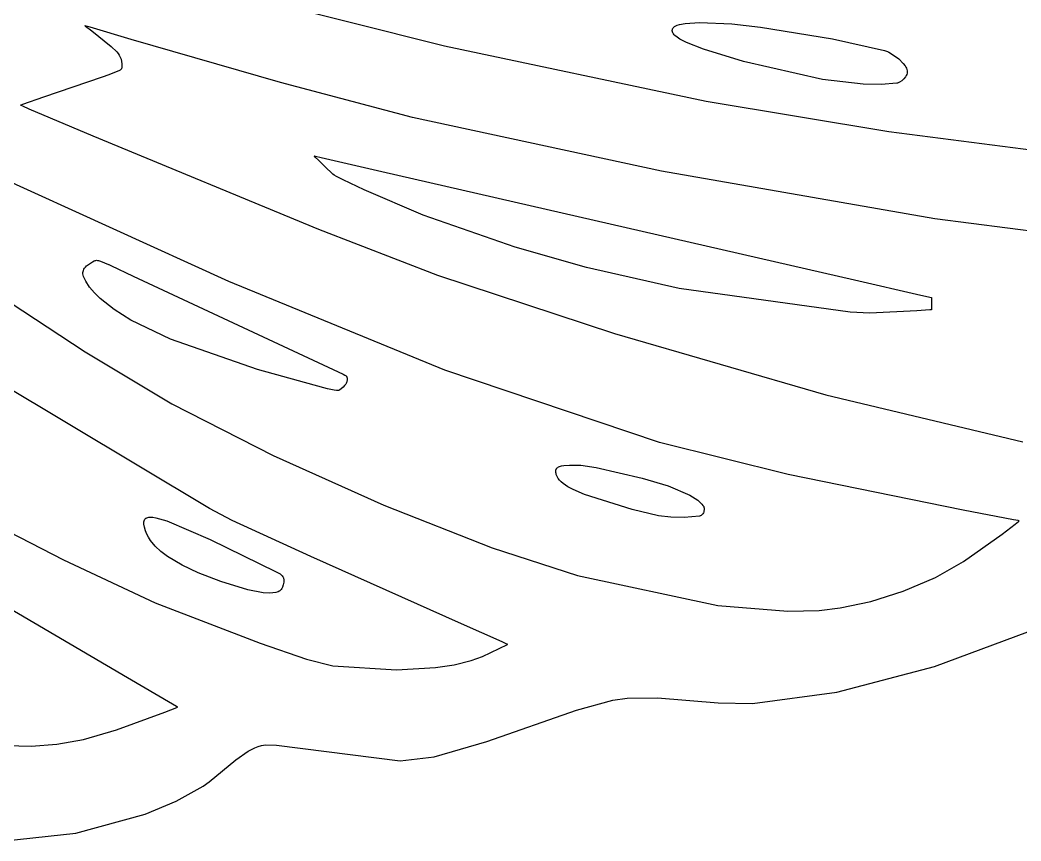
# Model space of a CAD drawing. Extents: x -12.8 to 12.7, y -1.7 to 5.4.
# Drawn here: x 6.542 to 9.144, y 1.368 to 3.5 of the extents above; entities that cross this region are included whole.
import ezdxf

# ---------------------------------------------------------------- set-up
doc = ezdxf.new("R2010")
doc.units = 0

msp = doc.modelspace()

# ---------------------------------------------------------------- linework, layer by layer
at = {"layer": 'Layer 1', "color": 7, "linetype": 'CONTINUOUS'}
for p, q in [((6.850375, 3.633496), (7.645671, 3.433274)), ((8.245432, 3.48459), (8.250402, 3.486932)), ((8.250402, 3.486932), (8.256401, 3.488896)), ((8.256401, 3.488896), (8.271087, 3.491786)), ((8.271087, 3.491786), (8.308422, 3.49409)), ((8.308422, 3.49409), (8.392682, 3.490232)), ((8.392682, 3.490232), (8.466844, 3.481924)), ((6.710355, 3.48587), (6.710354, 3.48587)), ((6.710354, 3.48587), (6.710354, 3.48587)), ((6.710354, 3.48587), (6.710354, 3.48587)), ((6.710354, 3.48587), (6.710354, 3.48587)), ((6.710354, 3.48587), (6.710354, 3.48587)), ((6.710354, 3.48587), (6.710354, 3.48587)), ((6.710354, 3.48587), (6.710355, 3.48587)), ((6.710435, 3.485846), (6.710355, 3.48587)), ((6.710355, 3.48587), (6.710355, 3.48587)), ((6.710355, 3.48587), (6.710357, 3.485868)), ((6.710357, 3.485868), (6.710364, 3.485863)), ((6.710364, 3.485863), (6.710395, 3.485841)), ((6.710395, 3.485841), (6.71072, 3.485604)), ((6.710973, 3.485686), (6.710435, 3.485846)), ((6.71072, 3.485604), (6.712285, 3.484456)), ((6.713528, 3.484928), (6.710973, 3.485686)), ((6.712285, 3.484456), (6.728283, 3.472517)), ((6.72428, 3.48174), (6.713528, 3.484928)), ((6.830955, 3.450309), (6.72428, 3.48174)), ((6.728283, 3.472517), (6.779092, 3.431956)), ((8.237567, 3.47306), (8.23758, 3.47407)), ((8.237647, 3.472021), (8.237567, 3.47306)), ((8.23758, 3.47407), (8.237683, 3.475049)), ((8.238089, 3.469848), (8.237647, 3.472021)), ((8.237683, 3.475049), (8.237876, 3.475998)), ((8.237876, 3.475998), (8.238156, 3.476918)), ((8.238918, 3.467549), (8.238089, 3.469848)), ((8.238156, 3.476918), (8.238522, 3.47781)), ((8.238522, 3.47781), (8.238973, 3.478672)), ((8.239894, 3.465578), (8.238918, 3.467549)), ((8.238973, 3.478672), (8.240121, 3.480313)), ((8.240573, 3.464475), (8.239894, 3.465578)), ((8.240121, 3.480313), (8.241589, 3.481844)), ((8.24227, 3.462261), (8.240573, 3.464475)), ((8.241589, 3.481844), (8.243363, 3.483269)), ((8.244398, 3.46004), (8.24227, 3.462261)), ((8.243363, 3.483269), (8.245432, 3.48459)), ((8.466844, 3.481924), (8.65361, 3.451726)), ((7.218731, 3.338532), (6.830955, 3.450309)), ((8.249855, 3.455579), (8.244398, 3.46004)), ((8.256764, 3.451105), (8.249855, 3.455579)), ((8.274206, 3.442164), (8.256764, 3.451105)), ((8.318487, 3.424671), (8.274206, 3.442164)), ((8.65361, 3.451726), (8.789138, 3.421434)), ((6.779092, 3.431956), (6.79399, 3.417777)), ((6.79399, 3.417777), (6.797017, 3.413825)), ((6.797017, 3.413825), (6.79986, 3.409278)), ((6.79986, 3.409278), (6.802394, 3.404208)), ((7.645671, 3.433274), (8.325277, 3.289783)), ((8.422482, 3.392475), (8.318487, 3.424671)), ((8.789138, 3.421434), (8.796596, 3.418698)), ((8.796596, 3.418698), (8.800694, 3.416696)), ((8.800694, 3.416696), (8.812666, 3.409402)), ((8.812666, 3.409402), (8.826021, 3.399481)), ((6.802394, 3.404208), (6.804496, 3.39869)), ((6.804496, 3.39869), (6.80604, 3.392796)), ((6.80604, 3.392796), (6.806901, 3.386599)), ((6.806901, 3.386599), (6.806955, 3.380173)), ((8.628353, 3.346273), (8.422482, 3.392475)), ((8.826021, 3.399481), (8.838095, 3.387745)), ((8.838095, 3.387745), (8.842819, 3.381451)), ((6.773042, 3.358243), (6.75588, 3.352337)), ((6.774609, 3.358782), (6.773042, 3.358243)), ((6.774929, 3.358892), (6.774609, 3.358782)), ((6.774959, 3.358902), (6.774929, 3.358892)), ((6.774966, 3.358905), (6.774959, 3.358902)), ((6.774968, 3.358905), (6.774966, 3.358905)), ((6.774969, 3.358906), (6.774968, 3.358906)), ((6.774968, 3.358906), (6.774968, 3.358905)), ((6.774968, 3.358905), (6.774968, 3.358905)), ((6.799048, 3.368075), (6.774969, 3.358906)), ((6.802312, 3.369972), (6.799048, 3.368075)), ((6.803516, 3.370898), (6.802312, 3.369972)), ((6.804476, 3.371833), (6.803516, 3.370898)), ((6.805222, 3.372796), (6.804476, 3.371833)), ((6.805786, 3.373803), (6.805222, 3.372796)), ((6.806198, 3.374874), (6.805786, 3.373803)), ((6.806488, 3.376027), (6.806198, 3.374874)), ((6.806955, 3.380173), (6.806488, 3.376027)), ((8.842819, 3.381451), (8.844707, 3.378241)), ((8.844707, 3.378241), (8.846223, 3.375007)), ((8.846835, 3.359057), (8.845473, 3.356154)), ((8.846223, 3.375007), (8.847327, 3.371762)), ((8.847743, 3.362081), (8.846835, 3.359057)), ((8.847327, 3.371762), (8.847976, 3.368517)), ((8.848129, 3.365286), (8.847743, 3.362081)), ((8.847976, 3.368517), (8.848129, 3.365286)), ((6.75588, 3.352337), (6.603107, 3.299763)), ((7.562308, 3.247342), (7.218731, 3.338532)), ((8.733656, 3.333736), (8.628353, 3.346273)), ((8.780669, 3.332816), (8.733656, 3.333736)), ((8.821551, 3.336492), (8.780669, 3.332816)), ((8.823146, 3.336857), (8.821551, 3.336492)), ((8.824826, 3.337426), (8.823146, 3.336857)), ((8.828368, 3.339118), (8.824826, 3.337426)), ((8.833934, 3.342889), (8.828368, 3.339118)), ((8.839226, 3.347742), (8.833934, 3.342889)), ((8.843706, 3.353267), (8.839226, 3.347742)), ((8.845473, 3.356154), (8.843706, 3.353267)), ((6.54353, 3.279261), (6.543528, 3.27926)), ((6.543528, 3.27926), (6.543528, 3.27926)), ((6.543528, 3.27926), (6.543528, 3.27926)), ((6.543528, 3.27926), (6.543528, 3.27926)), ((6.543528, 3.27926), (6.543528, 3.27926)), ((6.543528, 3.27926), (6.543528, 3.27926)), ((6.543528, 3.27926), (6.543529, 3.279259)), ((6.543529, 3.279259), (6.543534, 3.279257)), ((6.543589, 3.279281), (6.54353, 3.279261)), ((6.543534, 3.279257), (6.543552, 3.279249)), ((6.543552, 3.279249), (6.543627, 3.279217)), ((6.543946, 3.279404), (6.543589, 3.279281)), ((6.543627, 3.279217), (6.544426, 3.278876)), ((6.54839, 3.280933), (6.543946, 3.279404)), ((6.544426, 3.278876), (6.54836, 3.277195)), ((6.603107, 3.299763), (6.54839, 3.280933)), ((8.325277, 3.289783), (8.800361, 3.21075)), ((6.54836, 3.277195), (6.565113, 3.270048)), ((6.565113, 3.270048), (6.731153, 3.199678)), ((8.209224, 3.10751), (7.562308, 3.247342)), ((7.08472, 2.820876), (6.204572, 3.221583)), ((8.800361, 3.21075), (9.363765, 3.137738)), ((6.731153, 3.199678), (7.318033, 2.956916)), ((7.306583, 3.147583), (7.306583, 3.147583)), ((7.306583, 3.147583), (7.306583, 3.147583)), ((7.306583, 3.147583), (7.306584, 3.147582)), ((7.306583, 3.147582), (7.306583, 3.147583)), ((7.306583, 3.147583), (7.306583, 3.147583)), ((7.306583, 3.147583), (7.306583, 3.147583)), ((7.306583, 3.147583), (7.306583, 3.147583)), ((7.306583, 3.147583), (7.306583, 3.147583)), ((7.306583, 3.147583), (7.306583, 3.147583)), ((7.306586, 3.147579), (7.306583, 3.147582)), ((7.306583, 3.147582), (7.306583, 3.147582)), ((7.306584, 3.147582), (7.306588, 3.147581)), ((7.306595, 3.14757), (7.306586, 3.147579)), ((7.306588, 3.147581), (7.306605, 3.147577)), ((7.306632, 3.14753), (7.306595, 3.14757)), ((7.306605, 3.147577), (7.306676, 3.147561)), ((7.306777, 3.147375), (7.306632, 3.14753)), ((7.306676, 3.147561), (7.306961, 3.147496)), ((7.307349, 3.14677), (7.306777, 3.147375)), ((7.306961, 3.147496), (7.309981, 3.146803)), ((7.309545, 3.144468), (7.307349, 3.14677)), ((7.317584, 3.136195), (7.309545, 3.144468)), ((7.309981, 3.146803), (7.324687, 3.143427)), ((7.334379, 3.119551), (7.317584, 3.136195)), ((7.324687, 3.143427), (7.482815, 3.107126)), ((7.354989, 3.100389), (7.334379, 3.119551)), ((7.358519, 3.09769), (7.354989, 3.100389)), ((7.364248, 3.094168), (7.358519, 3.09769)), ((7.482815, 3.107126), (8.711393, 2.825088)), ((8.919745, 2.984272), (8.209224, 3.10751)), ((7.38175, 3.084882), (7.364248, 3.094168)), ((7.436557, 3.059167), (7.38175, 3.084882)), ((7.590372, 2.99372), (7.436557, 3.059167)), ((7.829448, 2.910541), (7.590372, 2.99372)), ((9.593803, 2.896436), (8.919745, 2.984272)), ((7.318033, 2.956916), (7.627514, 2.837592)), ((6.297322, 2.909359), (6.711619, 2.638358)), ((8.014814, 2.857825), (7.829448, 2.910541)), ((6.715095, 2.861511), (6.722287, 2.867214)), ((6.722287, 2.867214), (6.730795, 2.872603)), ((6.730795, 2.872603), (6.735058, 2.874767)), ((6.735058, 2.874767), (6.737069, 2.875493)), ((6.737069, 2.875493), (6.739085, 2.875968)), ((6.739085, 2.875968), (6.741171, 2.87618)), ((6.741171, 2.87618), (6.743392, 2.876121)), ((6.743392, 2.876121), (6.745811, 2.875779)), ((6.745811, 2.875779), (6.751502, 2.874207)), ((6.751502, 2.874207), (6.771713, 2.865547)), ((6.771713, 2.865547), (6.771713, 2.865547)), ((6.771713, 2.865547), (6.771713, 2.865547)), ((6.771713, 2.865547), (6.771713, 2.865547)), ((6.771713, 2.865547), (6.771715, 2.865546)), ((6.771715, 2.865546), (6.771721, 2.865543)), ((6.771721, 2.865543), (6.771747, 2.865531)), ((6.771747, 2.865531), (6.771852, 2.865482)), ((6.771852, 2.865482), (6.772962, 2.864965)), ((6.772962, 2.864965), (6.778371, 2.862445)), ((6.778371, 2.862445), (6.836524, 2.835345)), ((6.705557, 2.844107), (6.705956, 2.847134)), ((6.705609, 2.84099), (6.705557, 2.844107)), ((6.706102, 2.837769), (6.705609, 2.84099)), ((6.705956, 2.847134), (6.706816, 2.850088)), ((6.707024, 2.834426), (6.706102, 2.837769)), ((6.706816, 2.850088), (6.70815, 2.852987)), ((6.70815, 2.852987), (6.709967, 2.855846)), ((6.709967, 2.855846), (6.712279, 2.858682)), ((6.712279, 2.858682), (6.715095, 2.861511)), ((7.627514, 2.837592), (8.087569, 2.686038)), ((8.255558, 2.802857), (8.014814, 2.857825)), ((6.708365, 2.830945), (6.707024, 2.834426)), ((6.712817, 2.822056), (6.708365, 2.830945)), ((6.722832, 2.806607), (6.712817, 2.822056)), ((6.836524, 2.835345), (7.382064, 2.580756)), ((7.646615, 2.591035), (7.08472, 2.820876)), ((8.711393, 2.825088), (8.883905, 2.785485)), ((6.735421, 2.791482), (6.722832, 2.806607)), ((6.750395, 2.776692), (6.735421, 2.791482)), ((8.700352, 2.741815), (8.255558, 2.802857)), ((8.883905, 2.785485), (8.910965, 2.779274)), ((7.034635, 2.231321), (6.124417, 2.776059)), ((6.786738, 2.748148), (6.750395, 2.776692)), ((8.910965, 2.779274), (8.911105, 2.779241)), ((8.911096, 2.775757), (8.911, 2.751481)), ((8.911109, 2.778882), (8.911096, 2.775757)), ((8.911105, 2.779241), (8.911109, 2.77924)), ((8.911109, 2.77924), (8.91111, 2.77924)), ((8.91111, 2.779173), (8.911109, 2.778882)), ((8.91111, 2.77924), (8.91111, 2.77924)), ((8.91111, 2.77924), (8.91111, 2.77924)), ((8.91111, 2.77924), (8.91111, 2.77924)), ((8.91111, 2.77924), (8.91111, 2.77924)), ((8.91111, 2.77924), (8.91111, 2.77924)), ((8.91111, 2.77924), (8.91111, 2.77924)), ((8.91111, 2.77924), (8.91111, 2.77924)), ((8.91111, 2.77924), (8.91111, 2.779238)), ((8.91111, 2.779238), (8.91111, 2.779233)), ((8.91111, 2.779233), (8.91111, 2.779173)), ((6.830342, 2.721046), (6.786738, 2.748148)), ((8.750815, 2.7387), (8.700352, 2.741815)), ((8.87292, 2.744858), (8.750815, 2.7387)), ((8.906632, 2.747207), (8.87292, 2.744858)), ((8.910011, 2.747461), (8.906632, 2.747207)), ((8.910803, 2.747521), (8.910011, 2.747461)), ((8.910964, 2.747534), (8.910803, 2.747521)), ((8.910979, 2.747535), (8.910964, 2.747534)), ((8.910983, 2.747535), (8.910979, 2.747535)), ((8.910984, 2.747535), (8.910983, 2.747535)), ((8.910986, 2.748073), (8.910984, 2.747538)), ((8.910984, 2.747538), (8.910984, 2.747536)), ((8.910984, 2.747536), (8.910984, 2.747535)), ((8.910984, 2.747535), (8.910984, 2.747535)), ((8.910984, 2.747535), (8.910984, 2.747535)), ((8.910984, 2.747535), (8.910984, 2.747535)), ((8.910984, 2.747535), (8.910984, 2.747535)), ((8.910984, 2.747535), (8.910984, 2.747535)), ((8.910984, 2.747535), (8.910984, 2.747535)), ((8.910984, 2.747535), (8.910984, 2.747535)), ((8.911, 2.751481), (8.910986, 2.748073)), ((6.933258, 2.671457), (6.830342, 2.721046)), ((8.087569, 2.686038), (8.63677, 2.526664)), ((7.159396, 2.592745), (6.933258, 2.671457)), ((6.711619, 2.638358), (6.936798, 2.503513)), ((7.331605, 2.545149), (7.159396, 2.592745)), ((7.382064, 2.580756), (7.386541, 2.578176)), ((7.386541, 2.578176), (7.389405, 2.57605)), ((7.389405, 2.57605), (7.390348, 2.575082)), ((8.203983, 2.403116), (7.646615, 2.591035)), ((7.385832, 2.550889), (7.381778, 2.54676)), ((7.388788, 2.554681), (7.385832, 2.550889)), ((7.38989, 2.556518), (7.388788, 2.554681)), ((7.390762, 2.558354), (7.38989, 2.556518)), ((7.390348, 2.575082), (7.391028, 2.574137)), ((7.391419, 2.560216), (7.390762, 2.558354)), ((7.391028, 2.574137), (7.391491, 2.573186)), ((7.391874, 2.56213), (7.391419, 2.560216)), ((7.391491, 2.573186), (7.391784, 2.572197)), ((7.391784, 2.572197), (7.391953, 2.571141)), ((7.392144, 2.564125), (7.391874, 2.56213)), ((7.391953, 2.571141), (7.391983, 2.570867)), ((7.391983, 2.570867), (7.392242, 2.566228)), ((7.392242, 2.566228), (7.392144, 2.564125)), ((7.341596, 2.542441), (7.331605, 2.545149)), ((7.358674, 2.538391), (7.341596, 2.542441)), ((7.364254, 2.537723), (7.358674, 2.538391)), ((7.366521, 2.537721), (7.364254, 2.537723)), ((7.368522, 2.537938), (7.366521, 2.537721)), ((7.370318, 2.538372), (7.368522, 2.537938)), ((7.371972, 2.539021), (7.370318, 2.538372)), ((7.373545, 2.539882), (7.371972, 2.539021)), ((7.376696, 2.542236), (7.373545, 2.539882)), ((7.381778, 2.54676), (7.376696, 2.542236)), ((8.63677, 2.526664), (9.148429, 2.40449)), ((6.936798, 2.503513), (7.19995, 2.368707)), ((6.821106, 1.79165), (5.779986, 2.400435)), ((8.539175, 2.319304), (8.203983, 2.403116)), ((7.19995, 2.368707), (7.487747, 2.239726)), ((7.944201, 2.340396), (7.949638, 2.342041)), ((7.949638, 2.342041), (7.955927, 2.343207)), ((7.955927, 2.343207), (7.970204, 2.344343)), ((7.970204, 2.344343), (7.999552, 2.343558)), ((7.999552, 2.343558), (8.040053, 2.337547)), ((7.934813, 2.327555), (7.934928, 2.330285)), ((7.934965, 2.32487), (7.934813, 2.327555)), ((7.934928, 2.330285), (7.935148, 2.331969)), ((7.935375, 2.322229), (7.934965, 2.32487)), ((7.935148, 2.331969), (7.935395, 2.332897)), ((7.936032, 2.319634), (7.935375, 2.322229)), ((7.935395, 2.332897), (7.935745, 2.333782)), ((7.935745, 2.333782), (7.936195, 2.334623)), ((7.938055, 2.314577), (7.936032, 2.319634)), ((7.936195, 2.334623), (7.936742, 2.335421)), ((7.936742, 2.335421), (7.937382, 2.336178)), ((7.937382, 2.336178), (7.938113, 2.336895)), ((7.938113, 2.336895), (7.939831, 2.33821)), ((7.939831, 2.33821), (7.94187, 2.339374)), ((7.94187, 2.339374), (7.944201, 2.340396)), ((8.040053, 2.337547), (8.159577, 2.310405)), ((8.993735, 2.226845), (8.539175, 2.319304)), ((7.940957, 2.3097), (7.938055, 2.314577)), ((7.944664, 2.305002), (7.940957, 2.3097)), ((7.949101, 2.300481), (7.944664, 2.305002)), ((7.954193, 2.296139), (7.949101, 2.300481)), ((7.96604, 2.287987), (7.954193, 2.296139)), ((8.159577, 2.310405), (8.226699, 2.289972)), ((8.226699, 2.289972), (8.283094, 2.266085)), ((7.979605, 2.280543), (7.96604, 2.287987)), ((8.009487, 2.267768), (7.979605, 2.280543)), ((8.133306, 2.2291), (8.009487, 2.267768)), ((8.283094, 2.266085), (8.303606, 2.25311)), ((7.487747, 2.239726), (7.769699, 2.129446)), ((8.303606, 2.25311), (8.311299, 2.24641)), ((8.311299, 2.24641), (8.314425, 2.243013)), ((8.314425, 2.243013), (8.31704, 2.239587)), ((8.31704, 2.239587), (8.319121, 2.236133)), ((6.395546, 2.231624), (6.654703, 2.097937)), ((7.093533, 2.200097), (7.034635, 2.231321)), ((8.201556, 2.212264), (8.133306, 2.2291)), ((8.233888, 2.208543), (8.201556, 2.212264)), ((8.309857, 2.211929), (8.307969, 2.211563)), ((8.311225, 2.21239), (8.309857, 2.211929)), ((8.312472, 2.212987), (8.311225, 2.21239)), ((8.313603, 2.213705), (8.312472, 2.212987)), ((8.314623, 2.214532), (8.313603, 2.213705)), ((8.31554, 2.215455), (8.314623, 2.214532)), ((8.316356, 2.216459), (8.31554, 2.215455)), ((8.31708, 2.217532), (8.316356, 2.216459)), ((8.318267, 2.21983), (8.31708, 2.217532)), ((8.319146, 2.222242), (8.318267, 2.21983)), ((8.319121, 2.236133), (8.319954, 2.234396)), ((8.319761, 2.224662), (8.319146, 2.222242)), ((8.320375, 2.229094), (8.319761, 2.224662)), ((8.319954, 2.234396), (8.320388, 2.233344)), ((8.320462, 2.232274), (8.320375, 2.229094)), ((8.320388, 2.233344), (8.320393, 2.233322)), ((8.320393, 2.233322), (8.320418, 2.233127)), ((8.320418, 2.233127), (8.320462, 2.232274)), ((9.124131, 2.202103), (8.993735, 2.226845)), ((6.86383, 2.193794), (6.86405, 2.196736)), ((6.863947, 2.190497), (6.86383, 2.193794)), ((6.865214, 2.182799), (6.863947, 2.190497)), ((6.86405, 2.196736), (6.864599, 2.199334)), ((6.864599, 2.199334), (6.865471, 2.201598)), ((6.865471, 2.201598), (6.866027, 2.202608)), ((6.866027, 2.202608), (6.866661, 2.203538)), ((6.866661, 2.203538), (6.867373, 2.204389)), ((6.867373, 2.204389), (6.868161, 2.205164)), ((6.868161, 2.205164), (6.869026, 2.205863)), ((6.869026, 2.205863), (6.869966, 2.206487)), ((6.869966, 2.206487), (6.87207, 2.207516)), ((6.87207, 2.207516), (6.874465, 2.208263)), ((6.874465, 2.208263), (6.877145, 2.208736)), ((6.877145, 2.208736), (6.880105, 2.208947)), ((6.880105, 2.208947), (6.886837, 2.208623)), ((6.886837, 2.208623), (6.89461, 2.207371)), ((6.89461, 2.207371), (6.923664, 2.198998)), ((6.923664, 2.198998), (7.036259, 2.150549)), ((7.298382, 2.106432), (7.093533, 2.200097)), ((8.268492, 2.208239), (8.233888, 2.208543)), ((8.307969, 2.211563), (8.268492, 2.208239)), ((9.094766, 2.165113), (9.128572, 2.190768)), ((9.136599, 2.199782), (9.124131, 2.202103)), ((9.128572, 2.190768), (9.137376, 2.197585)), ((9.139176, 2.199304), (9.136599, 2.199782)), ((9.137376, 2.197585), (9.139254, 2.199052)), ((9.13942, 2.199259), (9.139176, 2.199304)), ((9.139254, 2.199052), (9.1395, 2.199244)), ((9.139481, 2.199248), (9.13942, 2.199259)), ((9.139495, 2.199245), (9.139481, 2.199248)), ((9.139499, 2.199244), (9.139495, 2.199245)), ((9.1395, 2.199244), (9.139499, 2.199244)), ((9.1395, 2.199244), (9.1395, 2.199244)), ((9.1395, 2.199244), (9.1395, 2.199244)), ((9.1395, 2.199244), (9.1395, 2.199244)), ((9.1395, 2.199244), (9.1395, 2.199244)), ((6.86811, 2.172964), (6.865214, 2.182799)), ((6.871566, 2.164573), (6.86811, 2.172964)), ((6.87588, 2.156463), (6.871566, 2.164573)), ((8.994319, 2.093891), (9.094766, 2.165113)), ((6.880997, 2.148627), (6.87588, 2.156463)), ((6.893413, 2.133758), (6.880997, 2.148627)), ((6.90836, 2.11992), (6.893413, 2.133758)), ((7.036259, 2.150549), (7.207739, 2.066888)), ((6.925387, 2.107067), (6.90836, 2.11992)), ((7.769699, 2.129446), (7.991046, 2.057489)), ((6.654703, 2.097937), (6.893494, 1.98627)), ((6.96387, 2.084132), (6.925387, 2.107067)), ((7.005243, 2.064586), (6.96387, 2.084132)), ((7.689852, 1.931306), (7.298382, 2.106432)), ((8.921535, 2.05212), (8.994319, 2.093891)), ((7.063666, 2.041433), (7.005243, 2.064586)), ((7.207739, 2.066888), (7.214839, 2.063246)), ((7.214839, 2.063246), (7.217973, 2.061268)), ((7.217973, 2.061268), (7.220766, 2.059122)), ((7.220766, 2.059122), (7.223172, 2.056759)), ((7.223172, 2.056759), (7.225143, 2.054132)), ((7.991046, 2.057489), (8.355868, 1.979729)), ((7.134422, 2.019858), (7.063666, 2.041433)), ((7.226373, 2.033095), (7.223978, 2.026656)), ((7.225143, 2.054132), (7.225951, 2.052704)), ((7.225951, 2.052704), (7.226633, 2.051193)), ((7.227749, 2.039775), (7.226373, 2.033095)), ((7.226633, 2.051193), (7.227182, 2.049591)), ((7.227182, 2.049591), (7.227593, 2.047893)), ((7.227593, 2.047893), (7.22786, 2.046094)), ((7.22798, 2.042996), (7.227749, 2.039775)), ((7.22786, 2.046094), (7.22798, 2.042996)), ((8.837818, 2.016475), (8.921535, 2.05212)), ((7.174033, 2.012602), (7.134422, 2.019858)), ((7.191681, 2.011653), (7.174033, 2.012602)), ((7.199563, 2.012073), (7.191681, 2.011653)), ((7.206665, 2.013174), (7.199563, 2.012073)), ((7.212871, 2.015021), (7.206665, 2.013174)), ((7.215602, 2.016244), (7.212871, 2.015021)), ((7.216473, 2.01675), (7.215602, 2.016244)), ((7.21733, 2.017368), (7.216473, 2.01675)), ((7.218998, 2.018915), (7.21733, 2.017368)), ((7.220803, 2.021128), (7.218998, 2.018915)), ((7.222473, 2.023737), (7.220803, 2.021128)), ((7.223978, 2.026656), (7.222473, 2.023737)), ((8.753317, 1.990002), (8.837818, 2.016475)), ((6.893494, 1.98627), (7.166094, 1.881628)), ((8.355868, 1.979729), (8.538065, 1.964231)), ((8.674142, 1.972924), (8.753317, 1.990002)), ((8.538065, 1.964231), (8.619569, 1.966289)), ((8.619569, 1.966289), (8.674142, 1.972924)), ((7.795587, 1.884566), (7.689852, 1.931306)), ((8.918956, 1.820643), (9.161919, 1.911275)), ((7.166094, 1.881628), (7.286893, 1.840275)), ((7.743771, 1.847108), (7.808777, 1.878403)), ((7.806116, 1.879927), (7.795587, 1.884566)), ((7.80858, 1.878842), (7.806116, 1.879927)), ((7.809079, 1.878622), (7.80858, 1.878842)), ((7.808777, 1.878403), (7.809141, 1.878594)), ((7.809126, 1.878601), (7.809079, 1.878622)), ((7.809138, 1.878596), (7.809126, 1.878601)), ((7.809141, 1.878595), (7.809138, 1.878596)), ((7.809142, 1.878595), (7.809141, 1.878595)), ((7.809141, 1.878594), (7.809142, 1.878594)), ((7.809142, 1.878594), (7.809142, 1.878595)), ((7.809142, 1.878595), (7.809142, 1.878595)), ((7.809142, 1.878594), (7.809142, 1.878594)), ((7.809142, 1.878594), (7.809142, 1.878594)), ((7.809142, 1.878594), (7.809142, 1.878594)), ((7.809142, 1.878594), (7.809142, 1.878594)), ((7.286893, 1.840275), (7.354944, 1.822218)), ((7.354944, 1.822218), (7.520792, 1.812189)), ((7.621862, 1.817843), (7.670204, 1.825172)), ((7.670204, 1.825172), (7.71452, 1.836201)), ((7.71452, 1.836201), (7.743771, 1.847108)), ((7.520792, 1.812189), (7.621862, 1.817843)), ((8.664901, 1.753755), (8.918956, 1.820643)), ((6.93813, 1.723222), (6.821106, 1.79165)), ((8.446201, 1.724393), (8.664901, 1.753755)), ((6.948831, 1.716965), (6.93813, 1.723222)), ((7.988532, 1.707589), (8.083014, 1.733701)), ((8.083014, 1.733701), (8.120416, 1.738758)), ((8.120416, 1.738758), (8.198864, 1.739653)), ((8.198864, 1.739653), (8.35656, 1.726726)), ((8.35656, 1.726726), (8.446201, 1.724393)), ((6.793204, 1.656141), (6.918422, 1.702249)), ((6.918422, 1.702249), (6.949251, 1.714679)), ((6.951021, 1.715684), (6.948831, 1.716965)), ((6.949251, 1.714679), (6.951222, 1.715493)), ((6.951227, 1.715563), (6.951021, 1.715684)), ((6.951222, 1.715493), (6.95128, 1.715517)), ((6.951279, 1.715533), (6.951227, 1.715563)), ((6.951291, 1.715526), (6.951279, 1.715533)), ((6.95128, 1.715517), (6.951293, 1.715523)), ((6.951294, 1.715524), (6.951291, 1.715526)), ((6.951293, 1.715523), (6.951295, 1.715524)), ((6.951295, 1.715524), (6.951294, 1.715524)), ((6.951295, 1.715524), (6.951295, 1.715524)), ((6.951295, 1.715524), (6.951295, 1.715524)), ((6.951295, 1.715524), (6.951295, 1.715524)), ((6.951295, 1.715524), (6.951295, 1.715524)), ((6.951295, 1.715524), (6.951295, 1.715524)), ((6.951295, 1.715524), (6.951295, 1.715524)), ((7.755539, 1.626202), (7.988532, 1.707589)), ((6.707437, 1.631504), (6.793204, 1.656141)), ((6.507163, 1.61575), (6.571268, 1.613654)), ((6.571268, 1.613654), (6.637704, 1.618771)), ((6.637704, 1.618771), (6.707437, 1.631504)), ((7.152232, 1.60984), (7.161052, 1.61335)), ((7.161052, 1.61335), (7.169909, 1.615982)), ((7.169909, 1.615982), (7.180475, 1.617235)), ((7.180475, 1.617235), (7.208907, 1.616458)), ((7.208907, 1.616458), (7.530153, 1.575351)), ((7.618854, 1.586182), (7.755539, 1.626202)), ((7.103343, 1.578052), (7.135383, 1.601087)), ((7.135383, 1.601087), (7.152232, 1.60984)), ((7.033864, 1.521085), (7.103343, 1.578052)), ((7.530153, 1.575351), (7.618854, 1.586182)), ((6.948297, 1.471125), (7.017994, 1.510154)), ((7.017994, 1.510154), (7.033864, 1.521085)), ((6.867548, 1.437349), (6.948297, 1.471125)), ((6.686707, 1.388116), (6.867548, 1.437349)), ((6.503109, 1.367566), (6.686707, 1.388116))]:
    msp.add_line(p, q, dxfattribs=at)

doc.saveas('drawing.dxf')
